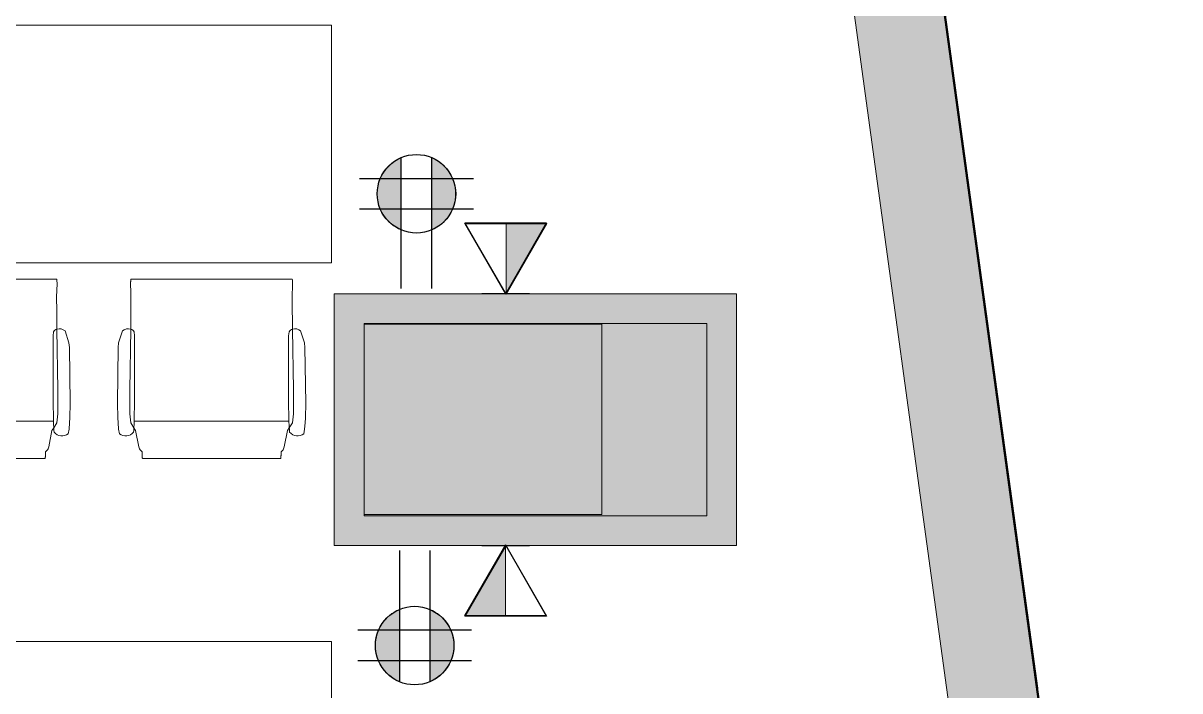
# Model space of a CAD drawing. Header units: inches. Extents: x 416 to 2283, y -56 to 1824.
# Drawn here: x 1951.5 to 2097.4, y 1271.5 to 1355.7 of the extents above; entities that cross this region are included whole.
import ezdxf

# ---------------------------------------------------------------- set-up
doc = ezdxf.new("R2010")
doc.units = ezdxf.units.IN
doc.header["$MEASUREMENT"] = 0
for name, color, linetype, lineweight in [('A-ANNO-NOTE', 131, 'Continuous', 13), ('A-WALL-PATT', 111, 'Continuous', 13), ('I-FURN', 30, 'Continuous', 9), ('I-FURN-PNLS', 30, 'Continuous', 9), ('I-WALL', 2, 'Continuous', 13), ('Orbis - Background_dwg', 8, 'Continuous', 9), ('Orbis_BB$0$A-Wall-Exst', 7, 'Continuous', 9), ('Orbis_BB$0$TI_ARCH-02_E957150$0$A-Wall-Blow', 130, 'Continuous', 30), ('Orbis_BB$0$TI_Grid_E957150$0$S-02-COLS-CONC', 50, 'Continuous', 50), ('Orbis_BB$0$TI_Grid_E957150$0$S-04-COLS-CONC', 50, 'Continuous', 50), ('Orbis_BB$0$TI_Grid_E957150$0$S-05-COLS-CONC', 50, 'Continuous', 50), ('Orbis_BB$0$TI_Grid_E957150$0$S-06-COLS-CONC', 50, 'Continuous', 50), ('Orbis_BB$0$TI_Grid_E957150$0$S-07-COLS-CONC', 50, 'Continuous', 50), ('Orbis_BB$0$TI_Grid_E957150$0$S-08-COLS-CONC', 50, 'Continuous', 50), ('Orbis_BB$0$TI_Grid_E957150$0$S-09-COLS-CONC', 50, 'Continuous', 50), ('Orbis_BB$0$TI_Grid_E957150$0$S-11-COLS-CONC', 50, 'Continuous', 50), ('Orbis_BB$0$TI_Grid_E957150$0$S-12-COLS-CONC', 50, 'Continuous', 50), ('Orbis_BB$0$TI_Grid_E957150$0$S-12-COLS-CONC-PATT', 10, 'Continuous', 20), ('Orbis_BB$0$TI_Grid_E957150$0$S-P1-COLS-CONC', 50, 'Continuous', 50), ('Orbis_BB$0$TI_Grid_E957150$0$S-P2-WALL-CONC', 50, 'Continuous', 50), ('Orbis_BB$0$TI_Grid_E957150$0$S-P4-COLS-CONC', 50, 'Continuous', 50), ('S-COLS', 52, 'Continuous', 13)]:
    doc.layers.add(name, color=color, linetype=linetype, lineweight=lineweight)

# ---------------------------------------------------------------- blocks, each defined once
blk = doc.blocks.new('Concrete-Rectangular-Column - 24 x 30-6914152-Level XX  POWER _ SIGNAL')
at = {"layer": 'S-COLS', "lineweight": 9}
blk.add_hatch(color=7, dxfattribs=at).paths.add_polyline_path([(12, -15), (12, 15), (-12, 15), (-12, -15)], flags=0)
at = {"layer": 'S-COLS', "color": 8, "lineweight": 20}
for p, q in [((12, 15), (-12, 15)), ((-12, 15), (-12, -15)), ((12, -15), (12, 15)), ((-12, -15), (12, -15))]:
    blk.add_line(p, q, dxfattribs=at)
blk = doc.blocks.new('F - CONF TABLE _RECTANGULAR-2 CHAIRS_ - F - CONF TABLE _RECTANGULAR-2 CHAIRS_-7161038-Level XX  POWER _ SIGNAL')
at = {"layer": 'I-FURN'}
for p, q in [((-25.03, -17.02), (-4.69, -17.02)), ((25.03, -17.02), (4.69, -17.02)), ((-26.58, -25.08), (-26.09, -23.57)), ((-25.17, -31.01), (-25.06, -23.35)), ((-24.63, -23.68), (-24.58, -24.18)), ((-24.58, -24.18), (-24.58, -32.26)), ((-5.14, -24.18), (-5.09, -23.68)), ((-5.14, -32.26), (-5.14, -24.18)), ((-4.65, -23.35), (-4.55, -31.01)), ((-3.62, -23.57), (-3.13, -25.08)), ((3.62, -23.57), (3.13, -25.08)), ((4.65, -23.35), (4.55, -31.01)), ((5.14, -24.18), (5.09, -23.68)), ((5.14, -32.26), (5.14, -24.18)), ((24.63, -23.68), (24.58, -24.18)), ((24.58, -24.18), (24.58, -32.26)), ((25.17, -31.01), (25.06, -23.35)), ((26.58, -25.08), (26.09, -23.57)), ((-26.74, -32.67), (-26.64, -25.67)), ((-26.64, -25.67), (-26.58, -25.08)), ((-3.13, -25.08), (-3.07, -25.67)), ((-3.07, -25.67), (-2.98, -32.67)), ((3.07, -25.67), (2.98, -32.67)), ((3.13, -25.08), (3.07, -25.67)), ((26.64, -25.67), (26.58, -25.08)), ((26.74, -32.67), (26.64, -25.67)), ((-25.17, -34.01), (-25.17, -31.01)), ((-4.55, -31.01), (-4.55, -34.01)), ((4.55, -31.01), (4.55, -34.01)), ((25.17, -34.01), (25.17, -31.01)), ((-26.69, -34.53), (-26.74, -32.67)), ((-24.58, -32.26), (-24.62, -34.95)), ((-5.1, -34.95), (-5.14, -32.26)), ((-2.98, -32.67), (-3.02, -34.53)), ((2.98, -32.67), (3.02, -34.53)), ((5.1, -34.95), (5.14, -32.26)), ((24.58, -32.26), (24.62, -34.95)), ((26.69, -34.53), (26.74, -32.67)), ((-26.66, -35.18), (-26.69, -34.53)), ((-25.07, -35.18), (-25.17, -34.01)), ((-24.62, -34.95), (-24.69, -36.11)), ((-24.62, -34.95), (-5.1, -34.95)), ((-5.03, -36.11), (-5.1, -34.95)), ((-4.55, -34.01), (-4.65, -35.18)), ((-3.02, -34.53), (-3.06, -35.18)), ((3.02, -34.53), (3.06, -35.18)), ((4.55, -34.01), (4.65, -35.18)), ((5.03, -36.11), (5.1, -34.95)), ((24.62, -34.95), (5.1, -34.95)), ((24.62, -34.95), (24.69, -36.11)), ((25.07, -35.18), (25.17, -34.01)), ((26.66, -35.18), (26.69, -34.53)), ((-26.59, -35.95), (-26.66, -35.18)), ((-26.48, -36.56), (-26.59, -35.95)), ((-24.66, -35.77), (-25.07, -35.18)), ((-24.69, -36.11), (-24.7, -36.34)), ((-24.44, -36.11), (-24.66, -35.77)), ((-24.03, -38.18), (-24.44, -36.11)), ((-5.28, -36.11), (-5.68, -38.18)), ((-5.05, -35.78), (-5.28, -36.11)), ((-4.65, -35.18), (-5.05, -35.78)), ((-5.01, -36.34), (-5.03, -36.11)), ((-3.12, -35.95), (-3.23, -36.56)), ((-3.06, -35.18), (-3.12, -35.95)), ((3.06, -35.18), (3.12, -35.95)), ((3.12, -35.95), (3.23, -36.56)), ((4.65, -35.18), (5.05, -35.78)), ((5.01, -36.34), (5.03, -36.11)), ((5.05, -35.78), (5.28, -36.11)), ((5.28, -36.11), (5.68, -38.18)), ((24.03, -38.18), (24.44, -36.11)), ((24.44, -36.11), (24.66, -35.77)), ((24.66, -35.77), (25.07, -35.18)), ((24.69, -36.11), (24.7, -36.34)), ((26.48, -36.56), (26.59, -35.95)), ((26.59, -35.95), (26.66, -35.18)), ((-23.88, -38.56), (-24.03, -38.18)), ((-23.63, -38.82), (-23.88, -38.56)), ((-5.83, -38.56), (-6.09, -38.82)), ((-5.76, -38.42), (-5.83, -38.56)), ((-5.68, -38.18), (-5.76, -38.42)), ((5.68, -38.18), (5.76, -38.42)), ((5.76, -38.42), (5.83, -38.56)), ((5.83, -38.56), (6.09, -38.82)), ((23.63, -38.82), (23.88, -38.56)), ((23.88, -38.56), (24.03, -38.18)), ((-6.14, -39.66), (-23.57, -39.66)), ((6.14, -39.66), (23.57, -39.66))]:
    blk.add_line(p, q, dxfattribs=at)
for centre, radius, start, end in [((-25.37, -24.42), 1.12, 73.9109, 130.257), ((-4.34, -24.42), 1.12, 49.743, 106.0891), ((4.34, -24.42), 1.12, 73.9109, 130.257), ((25.37, -24.42), 1.12, 49.743, 106.0891), ((-25.29, -24.1), 0.781, 32.3218, 73.1534), ((-4.43, -24.1), 0.781, 106.8466, 147.6782), ((4.43, -24.1), 0.781, 32.3218, 73.1534), ((25.29, -24.1), 0.781, 106.8466, 147.6782), ((-25.71, -35.49), 1.32, 234.065, 319.935), ((-4, -35.49), 1.32, 220.065, 305.935), ((4, -35.49), 1.32, 234.065, 319.935), ((25.71, -35.49), 1.32, 220.065, 305.935)]:
    blk.add_arc(centre, radius, start, end, dxfattribs=at)
for points, knots in [([(-25.07, -17.96), (-25.07, -17.85), (-25.07, -17.64), (-25.07, -17.4), (-25.06, -17.27), (-25.06, -17.18), (-25.05, -17.11), (-25.04, -17.06), (-25.04, -17.03), (-25.03, -17.02), (-25.03, -17.02)], [-1, -1, -1, -1, -0.727273, -0.545455, -0.454545, -0.363636, -0.272727, -0.181818, -0.090909, 0, 0, 0, 0]), ([(-4.69, -17.02), (-4.68, -17.02), (-4.66, -17.1), (-4.64, -17.4), (-4.64, -17.72), (-4.64, -17.89), (-4.64, -17.96)], [-1, -1, -1, -1, -0.727273, -0.363636, -0.181818, 0, 0, 0, 0]), ([(4.69, -17.02), (4.68, -17.02), (4.68, -17.03), (4.67, -17.06), (4.66, -17.11), (4.66, -17.18), (4.65, -17.27), (4.65, -17.4), (4.64, -17.64), (4.64, -17.85), (4.64, -17.96)], [0, 0, 0, 0, 0.090909, 0.181818, 0.272727, 0.363636, 0.454545, 0.545455, 0.727273, 1, 1, 1, 1]), ([(25.07, -17.96), (25.07, -17.89), (25.07, -17.72), (25.07, -17.4), (25.05, -17.1), (25.04, -17.02), (25.03, -17.02)], [0, 0, 0, 0, 0.181818, 0.363636, 0.727273, 1, 1, 1, 1]), ([(-23.57, -39.66), (-23.58, -39.66), (-23.58, -39.64), (-23.59, -39.59), (-23.6, -39.5), (-23.62, -39.28), (-23.63, -39.01), (-23.63, -38.82)], [-1, -1, -1, -1, -0.888889, -0.777778, -0.666667, -0.444444, 0, 0, 0, 0]), ([(-6.09, -38.82), (-6.09, -38.87), (-6.09, -39.01), (-6.09, -39.18), (-6.1, -39.34), (-6.11, -39.44), (-6.12, -39.52), (-6.12, -39.59), (-6.13, -39.64), (-6.14, -39.66), (-6.14, -39.66)], [-1, -1, -1, -1, -0.888889, -0.666667, -0.555556, -0.444444, -0.333333, -0.222222, -0.111111, 0, 0, 0, 0]), ([(6.09, -38.82), (6.09, -39.01), (6.1, -39.28), (6.11, -39.5), (6.12, -39.59), (6.13, -39.64), (6.14, -39.66), (6.14, -39.66)], [0, 0, 0, 0, 0.444444, 0.666667, 0.777778, 0.888889, 1, 1, 1, 1]), ([(23.57, -39.66), (23.58, -39.66), (23.58, -39.64), (23.59, -39.59), (23.6, -39.52), (23.61, -39.44), (23.61, -39.34), (23.62, -39.18), (23.63, -39.01), (23.63, -38.87), (23.63, -38.82)], [0, 0, 0, 0, 0.111111, 0.222222, 0.333333, 0.444444, 0.555556, 0.666667, 0.888889, 1, 1, 1, 1])]:
    blk.add_open_spline(points, degree=3, knots=knots, dxfattribs=at)
for points in [[(-25.02, -18.93), (-25.03, -18.77), (-25.05, -18.45), (-25.06, -18.13), (-25.07, -17.96)], [(-25.06, -23.35), (-25.05, -22.62), (-25.04, -21.15), (-25.03, -19.68), (-25.02, -18.93)], [(-4.64, -17.96), (-4.65, -18.13), (-4.67, -18.45), (-4.68, -18.77), (-4.69, -18.93)], [(-4.69, -18.93), (-4.69, -19.68), (-4.68, -21.15), (-4.66, -22.62), (-4.65, -23.35)], [(4.64, -17.96), (4.65, -18.13), (4.67, -18.45), (4.68, -18.77), (4.69, -18.93)], [(4.69, -18.93), (4.69, -19.68), (4.68, -21.15), (4.66, -22.62), (4.65, -23.35)], [(25.02, -18.93), (25.03, -18.77), (25.05, -18.45), (25.06, -18.13), (25.07, -17.96)], [(25.06, -23.35), (25.05, -22.62), (25.04, -21.15), (25.03, -19.68), (25.02, -18.93)]]:
    blk.add_open_spline(points, degree=3, dxfattribs=at)
at = {"layer": 'I-FURN-PNLS'}
for p, q in [((-30, 15), (30, 15)), ((-30, -15), (-30, 15)), ((30, 15), (30, -15)), ((30, -15), (-30, -15))]:
    blk.add_line(p, q, dxfattribs=at)
blk = doc.blocks.new('Orbis - Background_dwg__U49-7347731-Level XX  POWER _ SIGNAL')
at = {"layer": 'Orbis_BB$0$TI_Grid_E957150$0$S-12-COLS-CONC-PATT', "lineweight": 50}
blk.add_hatch(color=50, dxfattribs=at).paths.add_polyline_path([(12702.79, 2114.1), (12702.79, 2123.71), (12731.66, 2123.71), (12731.66, 2123.79), (12702.79, 2123.79), (12702.79, 2114.1)], flags=0)
at = {"layer": 'Orbis_BB$0$TI_Grid_E957150$0$S-12-COLS-CONC'}
blk.add_line((12731.66, 2123.79), (12731.66, 2123.71), dxfattribs=at)
blk = doc.blocks.new('Orbis - Background_dwg_Orbis_BB-7347761-Level XX  POWER _ SIGNAL')
at = {"layer": 'Orbis_BB$0$A-Wall-Exst'}
h = blk.add_hatch(color=256, dxfattribs=at)
h.paths.add_polyline_path([(12825.64, 1719.65), (12825.73, 1719.67), (12823.48, 1735.4), (12825.43, 1721.14)], flags=0)
h.paths.add_polyline_path([(12822.75, 1740.71), (12822.78, 1740.71), (12822.75, 1740.75)], flags=0)
h.paths.add_polyline_path([(12801.21, 1897.99), (12801.3, 1898), (12797.38, 1925.91), (12800.49, 1903.21)], flags=0)
h.paths.add_polyline_path([(12787.64, 2077.81), (12787.68, 2077.81), (12768.69, 2216.41), (12711.66, 2216.41), (12711.66, 2215.91), (12768.73, 2215.91), (12787.64, 2077.81)], flags=0)
h.paths.add_polyline_path([(12240.04, 2096.91), (12372.66, 2096.91), (12372.66, 2097.29), (12228.66, 2097.29), (12228.66, 2096.91), (12236.37, 2096.91)], flags=0)
h.paths.add_polyline_path([(12371.86, 2102.54), (12372.66, 2102.54), (12372.66, 2128.91), (12368.66, 2128.91), (12368.66, 2127.21), (12371.6, 2127.21), (12371.6, 2103.21), (12368.66, 2103.21), (12368.66, 2102.54), (12371.6, 2102.54)], flags=0)
h.paths.add_polyline_path([(12356.66, 2130.91), (12356.66, 2188.41), (12356.54, 2188.41), (12356.54, 2130.91)], flags=0)
h.paths.add_polyline_path([(12352.66, 2130.91), (12352.79, 2130.91), (12352.79, 2191.85), (12352.66, 2191.85), (12352.66, 2188.41)], flags=0)
h.paths.add_polyline_path([(12380.66, 2188.41), (12384.66, 2188.41), (12384.66, 2204.41), (12659.66, 2204.41), (12659.66, 2189.41), (12715.66, 2189.41), (12715.66, 2204.66), (12715.54, 2204.66), (12715.49, 2189.54), (12659.79, 2189.54), (12659.79, 2204.66), (12384.54, 2204.66), (12384.54, 2188.41), (12379.33, 2188.41)], flags=0)
h.paths.add_polyline_path([(12020.79, 2189.41), (12024.66, 2189.41), (12024.66, 2189.54), (12020.79, 2189.54), (12020.79, 2189.41), (12020.66, 2189.41)], flags=0)
h.paths.add_polyline_path([(11986.1, 2189.41), (11997.66, 2189.41), (11997.66, 2189.54), (11968.79, 2189.54), (11968.79, 2204.79), (11862.17, 2204.79), (11862.17, 2204.41), (11968.66, 2204.41), (11968.66, 2189.41), (11984.66, 2189.41)], flags=0)
h.paths.add_polyline_path([(12379.17, 2192.16), (12380.79, 2192.16), (12380.79, 2204.66), (12380.66, 2204.66), (12380.66, 2192.41), (12368.66, 2192.41), (12368.66, 2192.16), (12376.58, 2192.16)], flags=0)
h.paths.add_polyline_path([(12681.3, 2193.29), (12687.66, 2193.29), (12687.66, 2193.41), (12663.66, 2193.41), (12663.66, 2204.66), (12663.54, 2204.66), (12663.54, 2193.29), (12666.66, 2193.29)], flags=0)
h.paths.add_polyline_path([(12711.66, 2193.29), (12711.79, 2193.29), (12711.79, 2204.66), (12711.66, 2204.66), (12711.66, 2193.41)], flags=0)
h.paths.add_polyline_path([(11974.14, 2193.29), (11984.66, 2193.29), (11984.66, 2193.41), (11972.66, 2193.41), (11972.66, 2204.79), (11972.54, 2204.79), (11972.54, 2193.29), (11972.66, 2193.29)], flags=0)
h.paths.add_polyline_path([(11857.04, 2204.41), (11859.17, 2204.41), (11859.17, 2204.79), (11857.04, 2204.79)], flags=0)
h.paths.add_polyline_path([(11645.35, 2223.92), (11648.79, 2223.92), (11648.79, 2224.29), (11640.58, 2224.29), (11640.58, 2223.92), (11640.66, 2223.92)], flags=0)
h.paths.add_polyline_path([(11636.66, 2223.92), (11636.83, 2223.92), (11636.83, 2224.29), (11636.66, 2224.29)], flags=0)
h.paths.add_polyline_path([(11636.83, 2235.54), (11636.84, 2239.09), (11640.58, 2239.09), (11640.58, 2235.54), (11640.66, 2235.54), (11640.66, 2242.91), (11624.66, 2242.91), (11624.66, 2244.31), (11622.05, 2244.31), (11622.05, 2274.31), (11624.66, 2274.31), (11624.66, 2274.91), (11640.66, 2274.91), (11640.66, 2284.42), (11636.66, 2284.42), (11636.66, 2278.91), (11620.66, 2278.91), (11620.66, 2238.91), (11636.66, 2238.91), (11636.66, 2235.54)], flags=0)
blk.add_hatch(color=256, dxfattribs=at).paths.add_polyline_path([(12722.72, 2099.54), (12746.04, 2099.54), (12746.04, 2123.79), (12731.66, 2123.79), (12731.66, 2123.71), (12732.79, 2123.71), (12732.79, 2099.71), (12702.79, 2099.71), (12702.79, 2099.54)], flags=0)
at = {"layer": 'Orbis_BB$0$A-Wall-Exst', "color": 50, "lineweight": 50, "flags": 128}
blk.add_lwpolyline([(12787.68, 2077.81), (12768.69, 2216.41), (12715.66, 2216.41), (12711.66, 2216.41), (12711.66, 2215.91)], dxfattribs=at)
at = {"layer": 'Orbis_BB$0$TI_ARCH-02_E957150$0$A-Wall-Blow'}
blk.add_line((12803.42, 1962.91), (12783.22, 2110.37), dxfattribs=at)
at = {"layer": 'Orbis_BB$0$TI_Grid_E957150$0$S-02-COLS-CONC'}
blk.add_line((12731.66, 2123.71), (12731.66, 2123.79), dxfattribs=at)
at = {"layer": 'Orbis_BB$0$TI_Grid_E957150$0$S-04-COLS-CONC'}
blk.add_line((12731.66, 2123.71), (12731.66, 2123.79), dxfattribs=at)
at = {"layer": 'Orbis_BB$0$TI_Grid_E957150$0$S-05-COLS-CONC'}
blk.add_line((12731.66, 2123.79), (12731.66, 2123.71), dxfattribs=at)
at = {"layer": 'Orbis_BB$0$TI_Grid_E957150$0$S-06-COLS-CONC'}
blk.add_line((12731.66, 2123.71), (12731.66, 2123.79), dxfattribs=at)
at = {"layer": 'Orbis_BB$0$TI_Grid_E957150$0$S-07-COLS-CONC'}
blk.add_line((12731.66, 2123.79), (12731.66, 2123.71), dxfattribs=at)
at = {"layer": 'Orbis_BB$0$TI_Grid_E957150$0$S-08-COLS-CONC'}
blk.add_line((12731.66, 2123.71), (12731.66, 2123.79), dxfattribs=at)
at = {"layer": 'Orbis_BB$0$TI_Grid_E957150$0$S-09-COLS-CONC'}
blk.add_line((12731.66, 2123.79), (12731.66, 2123.71), dxfattribs=at)
at = {"layer": 'Orbis_BB$0$TI_Grid_E957150$0$S-11-COLS-CONC'}
blk.add_line((12731.66, 2123.79), (12731.66, 2123.71), dxfattribs=at)
at = {"layer": 'Orbis_BB$0$TI_Grid_E957150$0$S-P1-COLS-CONC'}
blk.add_line((12731.66, 2123.71), (12731.66, 2123.79), dxfattribs=at)
at = {"layer": 'Orbis_BB$0$TI_Grid_E957150$0$S-P2-WALL-CONC', "flags": 128}
blk.add_lwpolyline([(11124.05, 2530.91), (12712.85, 2530.91), (12737.76, 2442.19), (12803.42, 1962.91)], dxfattribs=at)
at = {"layer": 'Orbis_BB$0$TI_Grid_E957150$0$S-P4-COLS-CONC'}
blk.add_line((12731.66, 2123.79), (12731.66, 2123.71), dxfattribs=at)
blk.add_blockref('Orbis - Background_dwg__U49-7347731-Level XX  POWER _ SIGNAL', (0, 0))
blk = doc.blocks.new('Orbis - Background_dwg-7329766-Level XX  POWER _ SIGNAL')
blk.add_blockref('Orbis - Background_dwg_Orbis_BB-7347761-Level XX  POWER _ SIGNAL', (-10708.29, -805.94))

msp = doc.modelspace()

# ---------------------------------------------------------------- hatches: boundary and pattern name
at = {"layer": 'A-ANNO-NOTE', "lineweight": 9}
for points in [[(1997.5, 1337.59), (1998.73, 1338.55), (1997.77, 1337.87)], [(1998.73, 1329.88), (1998.73, 1338.55), (1997.5, 1337.59), (1997.77, 1335.85)], [(1999.08, 1329.7), (1999.2, 1338.78), (1998.73, 1329.88)], [(1998.73, 1329.88), (1999.2, 1338.78), (1998.73, 1338.55), (1998.73, 1335.85)], [(2003.03, 1329.65), (2003.15, 1329.7), (2003.03, 1338.78)], [(2003.15, 1329.7), (2003.38, 1338.61), (2003.03, 1338.78)], [(2003.15, 1329.7), (2003.94, 1338.28), (2003.38, 1338.61)], [(2003.15, 1329.7), (2005.99, 1335.06), (2003.94, 1338.28)], [(2004.99, 1337.3), (2004.35, 1337.96), (2003.94, 1338.28)], [(2005.65, 1336.18), (2004.99, 1337.3), (2003.94, 1338.28)], [(2005.99, 1335.06), (2005.65, 1336.18), (2003.94, 1338.28)], [(1996.32, 1335.44), (1997.5, 1337.59), (1996.62, 1336.3), (1996.46, 1335.85)], [(1997.5, 1330.84), (1997.5, 1337.59), (1996.32, 1335.44)], [(1998.73, 1329.88), (1997.5, 1337.59), (1997.5, 1330.84)], [(2004.99, 1337.3), (2004.82, 1337.5), (2004.35, 1337.96)], [(2005.65, 1336.18), (2005.29, 1336.87), (2004.99, 1337.3)], [(1996.32, 1332.99), (1996.32, 1335.44), (1996.23, 1335.06)], [(1997.5, 1330.84), (1996.32, 1335.44), (1996.32, 1332.99)], [(1999.2, 1329.65), (1999.16, 1335.85), (1999.08, 1329.7)], [(2005.99, 1335.06), (2005.87, 1335.57), (2005.65, 1336.18)], [(1996.23, 1333.37), (1996.23, 1335.06), (1996.17, 1333.89)], [(1996.32, 1332.99), (1996.23, 1335.06), (1996.23, 1333.37)], [(2003.15, 1329.7), (2005.99, 1333.37), (2005.99, 1335.06)], [(2005.99, 1333.37), (2006.05, 1334.54), (2005.99, 1335.06)], [(2005.99, 1333.37), (2006.05, 1333.89), (2006.05, 1334.54)], [(1997.5, 1330.84), (1996.32, 1332.99), (1996.62, 1332.13)], [(2003.15, 1329.7), (2005.65, 1332.25), (2005.99, 1333.37)], [(2003.15, 1329.7), (2004.99, 1331.13), (2005.65, 1332.25)], [(2004.99, 1331.13), (2005.29, 1331.56), (2005.65, 1332.25)], [(2005.65, 1332.25), (2005.87, 1332.86), (2005.99, 1333.37)], [(1998.73, 1329.88), (1997.5, 1330.84), (1998.39, 1330.08)], [(2003.15, 1329.7), (2003.94, 1330.15), (2004.99, 1331.13)], [(2003.94, 1330.15), (2004.35, 1330.47), (2004.99, 1331.13)], [(2003.15, 1329.7), (2003.38, 1329.82), (2003.94, 1330.15)], [(2012.41, 1321.53), (2017.57, 1330.46), (2012.41, 1330.46)], [(2012.33, 1280.98), (2012.33, 1289.92), (2007.17, 1280.98)], [(1998.05, 1273.17), (1998.84, 1281.75), (1996, 1276.39)], [(1996, 1278.08), (1998.84, 1281.75), (1996.34, 1279.2)], [(1996, 1276.39), (1998.84, 1281.75), (1996, 1278.08)], [(1996.34, 1279.2), (1998.84, 1281.75), (1997.01, 1280.32)], [(1997.01, 1280.32), (1998.84, 1281.75), (1998.05, 1281.29)], [(1997.01, 1280.32), (1998.05, 1281.29), (1997.64, 1280.97)], [(1998.61, 1272.83), (1998.84, 1281.75), (1998.05, 1273.17)], [(1998.96, 1272.67), (1998.84, 1281.75), (1998.61, 1272.83)], [(1998.96, 1272.67), (1998.96, 1281.8), (1998.84, 1281.75)], [(2002.79, 1272.67), (2002.91, 1281.75), (2002.79, 1281.8)], [(2002.79, 1272.67), (2003.26, 1281.57), (2002.91, 1281.75)], [(2002.79, 1272.67), (2003.26, 1272.9), (2003.26, 1281.57)], [(2003.26, 1272.9), (2004.49, 1280.61), (2003.26, 1281.57)], [(2004.49, 1280.61), (2003.6, 1281.37), (2003.26, 1281.57)], [(2004.49, 1280.61), (2004.31, 1280.8), (2003.6, 1281.37)], [(2004.31, 1280.8), (2004.02, 1281.06), (2003.6, 1281.37)], [(2003.26, 1272.9), (2004.49, 1273.85), (2004.49, 1280.61)], [(2005.67, 1276.01), (2005.67, 1278.46), (2004.49, 1280.61)], [(2005.67, 1278.46), (2005.37, 1279.32), (2004.49, 1280.61)], [(2004.49, 1273.85), (2005.67, 1276.01), (2004.49, 1280.61)], [(2005.37, 1279.32), (2004.83, 1280.21), (2004.58, 1280.52)], [(2005.76, 1276.39), (2005.76, 1278.08), (2005.67, 1278.46)], [(2005.67, 1276.01), (2005.76, 1276.39), (2005.67, 1278.46)], [(1996, 1276.39), (1996, 1278.08), (1995.94, 1277.56)], [(2005.76, 1276.39), (2005.82, 1277.56), (2005.76, 1278.08)], [(2005.76, 1276.39), (2005.82, 1276.91), (2005.82, 1277.56)], [(1998.05, 1273.17), (1996, 1276.39), (1996.34, 1275.27)], [(2004.49, 1273.85), (2005.37, 1275.15), (2005.67, 1276.01)], [(2005.37, 1275.15), (2005.42, 1275.27), (2005.67, 1276.01)], [(1998.05, 1273.17), (1996.34, 1275.27), (1997.01, 1274.15)], [(1998.05, 1273.17), (1997.01, 1274.15), (1997.64, 1273.49)], [(2003.26, 1272.9), (2004.22, 1273.58), (2004.49, 1273.85)], [(2004.49, 1273.85), (2004.58, 1273.95), (2005.37, 1275.15)], [(2004.58, 1273.95), (2004.83, 1274.25), (2005.37, 1275.15)], [(2004.83, 1274.25), (2005.12, 1274.69), (2005.37, 1275.15)], [(2003.26, 1272.9), (2003.49, 1273.03), (2004.22, 1273.58)], [(2003.49, 1273.03), (2003.6, 1273.1), (2004.22, 1273.58)]]:
    msp.add_hatch(color=256, dxfattribs=at).paths.add_polyline_path(points, flags=0)
at = {"layer": 'A-WALL-PATT', "lineweight": 9}
for points in [[(2068.41, 1268.86), (2079.56, 1270.39), (2061.98, 1398.72), (2050.62, 1398.72), (2063.03, 1308.16)], [(2024.5, 1317.85), (2041.5, 1317.85), (2041.5, 1321.6), (1990.75, 1321.6), (1990.75, 1317.85), (2000.82, 1317.85)], [(1994.5, 1293.6), (1994.5, 1317.85), (1990.75, 1317.85), (1990.75, 1293.6)], [(2041.5, 1289.85), (2041.5, 1317.85), (2037.75, 1317.85), (2037.75, 1289.85)], [(2037.75, 1289.85), (2037.75, 1293.6), (1990.75, 1293.6), (1990.75, 1289.85), (2028.62, 1289.85)]]:
    msp.add_hatch(color=7, dxfattribs=at).paths.add_polyline_path(points, flags=0)

# ---------------------------------------------------------------- linework, layer by layer
at = {"layer": 'A-ANNO-NOTE', "lineweight": 9}
for p, q in [((1999.2, 1329.65), (1999.2, 1338.78)), ((2003.03, 1338.78), (2003.03, 1329.65)), ((2012.41, 1321.53), (2017.57, 1330.46)), ((2017.57, 1330.46), (2012.41, 1330.46)), ((2012.41, 1330.46), (2012.41, 1321.53)), ((2012.33, 1289.92), (2007.17, 1280.98)), ((2012.33, 1280.98), (2012.33, 1289.92)), ((1998.96, 1272.67), (1998.96, 1281.8)), ((2002.79, 1281.8), (2002.79, 1272.67)), ((2007.17, 1280.98), (2012.33, 1280.98))]:
    msp.add_line(p, q, dxfattribs=at)
at = {"layer": 'A-ANNO-NOTE', "lineweight": 30}
for p, q in [((1999.2, 1322.25), (1999.2, 1338.78)), ((2003.03, 1322.25), (2003.03, 1338.78)), ((1993.94, 1336.13), (2008.29, 1336.13)), ((1993.94, 1332.3), (2008.29, 1332.3)), ((2012.37, 1321.6), (2007.21, 1330.53)), ((2007.21, 1330.53), (2017.53, 1330.53)), ((2012.41, 1321.53), (2007.25, 1330.46)), ((2007.25, 1330.46), (2017.57, 1330.46)), ((2012.37, 1321.6), (2017.53, 1330.53)), ((2012.41, 1321.53), (2017.57, 1330.46)), ((2015.37, 1321.6), (2009.37, 1321.6)), ((2012.33, 1289.92), (2007.17, 1280.98)), ((2012.33, 1289.92), (2017.49, 1280.98)), ((1998.96, 1289.2), (1998.96, 1272.67)), ((2002.79, 1289.2), (2002.79, 1272.67)), ((2012.37, 1289.85), (2007.21, 1280.92)), ((2009.37, 1289.85), (2015.37, 1289.85)), ((2012.37, 1289.85), (2017.53, 1280.92)), ((2017.49, 1280.98), (2007.17, 1280.98)), ((2017.53, 1280.92), (2007.21, 1280.92)), ((2008.05, 1279.15), (1993.7, 1279.15)), ((2008.05, 1275.32), (1993.7, 1275.32))]:
    msp.add_line(p, q, dxfattribs=at)
for centre in [(2001.11, 1334.21), (2000.88, 1277.23)]:
    msp.add_circle(centre, 4.95, dxfattribs=at)
at = {"layer": 'A-ANNO-NOTE', "lineweight": 9}
for centre, start, end in [((2001.11, 1334.21), 112.7756, 247.2244), ((2001.11, 1334.21), 292.7756, 67.2244), ((2000.88, 1277.23), 112.7756, 247.2244), ((2000.88, 1277.23), 292.7756, 67.2244)]:
    msp.add_arc(centre, 4.95, start, end, dxfattribs=at)
at = {"layer": 'I-WALL', "color": 8, "lineweight": 20}
for p, q in [((2079.56, 1270.39), (2060.43, 1409.97)), ((2050.62, 1398.72), (2068.41, 1268.86)), ((2041.5, 1321.6), (1990.75, 1321.6)), ((1990.75, 1321.6), (1990.75, 1289.85)), ((2041.5, 1289.85), (2041.5, 1321.6)), ((1994.5, 1317.85), (2037.75, 1317.85)), ((1994.5, 1293.6), (1994.5, 1317.85)), ((2037.75, 1317.85), (2037.75, 1293.6)), ((2037.75, 1293.6), (1994.5, 1293.6)), ((1990.75, 1289.85), (2041.5, 1289.85))]:
    msp.add_line(p, q, dxfattribs=at)

# ---------------------------------------------------------------- block references
at = {"layer": 'I-FURN'}
for p in [(1960.41, 1340.48), (1960.41, 1262.72)]:
    msp.add_blockref('F - CONF TABLE _RECTANGULAR-2 CHAIRS_ - F - CONF TABLE _RECTANGULAR-2 CHAIRS_-7161038-Level XX  POWER _ SIGNAL', p, dxfattribs=at)
at = {"layer": 'Orbis - Background_dwg', "color": 7}
msp.add_blockref('Orbis - Background_dwg-7329766-Level XX  POWER _ SIGNAL', (0, 0), dxfattribs=at)
at = {"layer": 'S-COLS', "lineweight": 9, "rotation": 89.9999999999999}
msp.add_blockref('Concrete-Rectangular-Column - 24 x 30-6914152-Level XX  POWER _ SIGNAL', (2009.5, 1305.77), dxfattribs=at)

doc.saveas('drawing.dxf')
